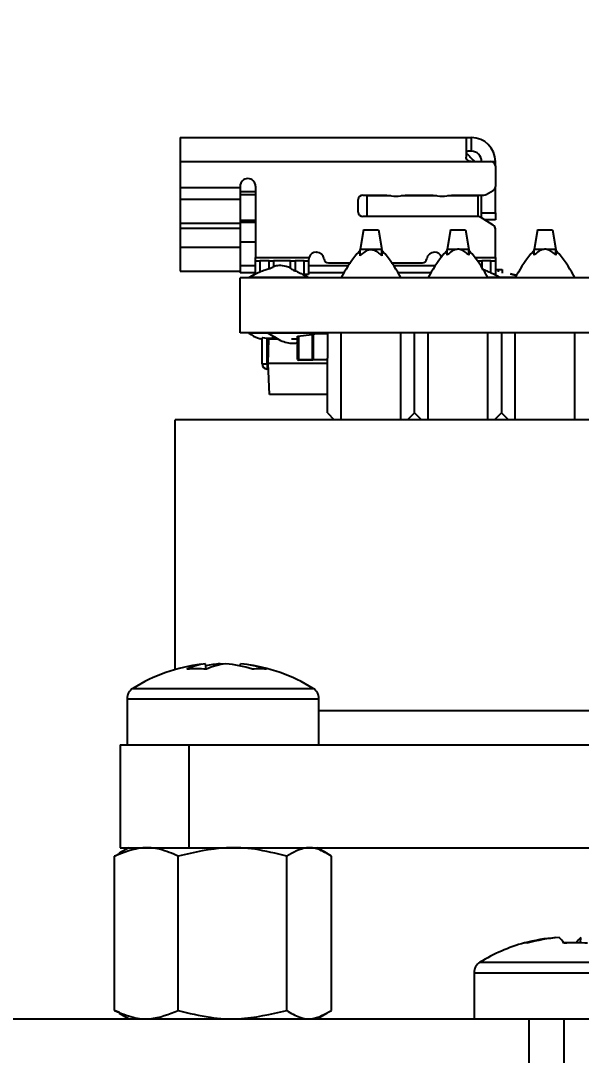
# Model space of a CAD drawing. Header units: millimetres. Extents: x 53 to 380, y 29 to 265.
# Drawn here: x 109.03 to 117.21, y 235.28 to 250.39 of the extents above; entities that cross this region are included whole.
import ezdxf

# ---------------------------------------------------------------- set-up
doc = ezdxf.new("R2010")
doc.units = ezdxf.units.MM
doc.styles.add('SLDTEXTSTYLE0', font='TXT', dxfattribs={"width": 0.75})
doc.dimstyles.new('SLDDIMSTYLE0', dxfattribs={"dimtxt": 3.5, "dimasz": 3.302, "dimexe": 0, "dimexo": 0.0625, "dimgap": 0.875, "dimtad": 1, "dimlfac": 2, "dimrnd": 1e-09, "dimzin": 4, "dimdsep": 46, "dimtxsty": 'SLDTEXTSTYLE0', "dimsah": 1, "dimcen": 0.09, "dimadec": 0, "dimazin": 1, "dimtfac": 1, "dimtofl": 0, "dimtmove": 0, "dimatfit": 3, "dimfxl": 1, "dimfrac": 2, "dimtolj": 1, "dimtzin": 12, "dimarcsym": 0})

# ---------------------------------------------------------------- blocks, each defined once
blk = doc.blocks.new('_D_1')
at = {"color": 7, "linetype": 'Continuous', "lineweight": 0, "transparency": 16777216}
for p, q in [((60.484, 230.312), (60.484, 261.932)), ((165.484, 218.312), (165.484, 261.932)), ((165.484, 260.932), (60.484, 260.932))]:
    blk.add_line(p, q, dxfattribs=at)
at = {"color": 7, "linetype": 'Continuous', "lineweight": 18, "transparency": 16777216}
for points in [[(60.484, 260.932), (63.786, 260.424), (63.786, 261.44)], [(165.484, 260.932), (162.182, 261.44), (162.182, 260.424)]]:
    blk.add_solid(points, dxfattribs=at)
at = {"color": 7, "linetype": 'Continuous', "lineweight": 18, "transparency": 16777216, "insert": (116.619, 265.443), "char_height": 3.5, "attachment_point": 1, "style": 'SLDTEXTSTYLE0'}
blk.add_mtext('210.00', dxfattribs=at)

msp = doc.modelspace()

# ---------------------------------------------------------------- linework, layer by layer
at = {"color": 7, "linetype": 'Continuous', "lineweight": 25}
for p, q in [((111.3585, 248.6816), (111.3585, 248.3316)), ((111.3585, 248.6816), (115.6085, 248.6816)), ((115.5335, 248.6735), (115.5335, 248.3966)), ((115.6085, 248.4816), (115.6085, 248.6816)), ((115.5585, 248.4316), (115.5335, 248.4316)), ((111.3585, 248.3316), (111.3585, 247.9516)), ((111.3585, 248.3316), (115.5985, 248.3316)), ((115.5985, 248.3316), (115.8935, 248.3316)), ((115.9585, 248.2666), (115.9585, 248.3316)), ((115.9585, 248.2666), (115.9585, 247.9658)), ((111.3585, 247.9516), (112.2335, 247.9516)), ((111.3585, 247.9516), (111.3585, 247.7823)), ((112.2335, 247.9691), (112.2335, 247.9516)), ((112.2335, 247.9516), (112.2335, 247.7823)), ((112.4585, 247.9691), (112.4585, 246.9316)), ((115.9585, 247.5816), (115.9585, 247.9658)), ((111.3585, 247.7823), (112.2335, 247.7823)), ((111.3585, 247.7823), (111.3585, 247.4291)), ((112.2335, 247.8941), (112.4585, 247.8941)), ((112.2335, 247.7823), (112.2335, 247.4291)), ((113.9585, 247.5916), (113.9585, 247.7766)), ((114.0235, 247.8416), (114.3752, 247.8416)), ((114.0835, 247.8316), (114.0835, 247.8416)), ((114.4312, 247.8316), (114.0835, 247.8316)), ((114.0835, 247.8316), (114.0835, 247.5316)), ((115.1062, 247.8316), (114.5858, 247.8316)), ((114.6419, 247.8416), (115.0502, 247.8416)), ((115.7085, 247.8316), (115.2608, 247.8316)), ((115.3169, 247.8416), (115.791, 247.8416)), ((115.7085, 247.8416), (115.7085, 247.8316)), ((115.7085, 247.5316), (115.7085, 247.8316)), ((115.7585, 247.5816), (115.7585, 247.8416)), ((115.8235, 247.8503), (115.926, 247.9095)), ((115.7085, 247.5266), (114.0235, 247.5266)), ((114.0835, 247.5316), (115.7085, 247.5316)), ((114.0835, 247.5266), (114.0835, 247.5316)), ((115.7085, 247.5316), (115.7085, 247.5266)), ((115.928, 247.4011), (115.743, 247.5167)), ((115.7585, 247.5816), (115.9585, 247.5816)), ((115.7585, 247.507), (115.7585, 247.5816)), ((115.9585, 247.4816), (115.7992, 247.4816)), ((115.9585, 247.5816), (115.9585, 247.4816)), ((111.3585, 247.4291), (112.2335, 247.4291)), ((111.3585, 247.4291), (111.3585, 247.3566)), ((111.3585, 247.3566), (112.2335, 247.3566)), ((111.3585, 247.3566), (111.3585, 247.0816)), ((112.2335, 247.4291), (112.2335, 247.3566)), ((112.2335, 247.3566), (112.2335, 247.1566)), ((114.0335, 247.3316), (113.9835, 247.048)), ((114.0335, 247.3316), (114.2535, 247.3316)), ((114.2535, 247.3316), (114.3035, 247.048)), ((115.3035, 247.3316), (115.2535, 247.048)), ((115.3035, 247.3316), (115.5235, 247.3316)), ((115.5235, 247.3316), (115.5735, 247.048)), ((115.9585, 246.9316), (115.9585, 247.346)), ((116.5735, 247.3316), (116.5235, 247.048)), ((116.5735, 247.3316), (116.7935, 247.3316)), ((116.7935, 247.3316), (116.8435, 247.048)), ((111.3585, 247.0816), (112.2335, 247.0816)), ((111.3585, 247.0816), (111.3585, 246.7316)), ((112.2335, 247.1566), (112.2335, 246.8066)), ((112.2335, 247.1566), (112.4585, 247.1566)), ((114.3035, 247.048), (113.9835, 247.048)), ((113.9835, 246.9564), (113.9835, 247.048)), ((114.3035, 246.9564), (114.3035, 247.048)), ((115.3917, 247.048), (115.2535, 247.048)), ((115.2535, 246.9642), (115.2535, 247.048)), ((115.5735, 247.048), (115.4354, 247.048)), ((115.5735, 246.9642), (115.5735, 247.048)), ((116.6617, 247.048), (116.5235, 247.048)), ((116.5235, 246.9642), (116.5235, 247.048)), ((116.8435, 247.048), (116.7054, 247.048)), ((116.8435, 246.9642), (116.8435, 247.048)), ((112.4585, 246.9316), (113.24, 246.9316)), ((112.4585, 246.8816), (112.4585, 246.9316)), ((112.4585, 246.6932), (112.4585, 246.8816)), ((112.4585, 246.8816), (112.5235, 246.8816)), ((112.656, 246.8816), (112.5235, 246.8816)), ((112.656, 246.8816), (112.721, 246.8816)), ((112.721, 246.8816), (112.721, 246.798)), ((112.971, 246.8816), (112.721, 246.8816)), ((112.971, 246.7736), (112.971, 246.8816)), ((112.971, 246.8816), (113.036, 246.8816)), ((113.1685, 246.8816), (113.036, 246.8816)), ((113.1685, 246.6816), (113.1685, 246.8816)), ((113.1685, 246.8816), (113.2335, 246.8816)), ((113.2335, 246.8941), (113.2335, 246.8816)), ((113.2335, 246.8816), (113.2335, 246.6816)), ((113.346, 247.0066), (113.3475, 247.0066)), ((115.0696, 247.0066), (115.071, 247.0066)), ((115.696, 246.8816), (115.761, 246.8816)), ((115.8935, 246.8816), (115.761, 246.8816)), ((115.8935, 246.8816), (115.9585, 246.8816)), ((115.9585, 246.9316), (115.9585, 246.8816)), ((115.9585, 246.8816), (115.9585, 246.6816)), ((111.3585, 246.7316), (112.2335, 246.7316)), ((112.2335, 246.8066), (112.2335, 246.7066)), ((113.5235, 246.8516), (113.8495, 246.8516)), ((114.4375, 246.8516), (114.8935, 246.8516)), ((115.9585, 246.7566), (116.0029, 246.7566)), ((116.0029, 246.7215), (116.0029, 246.7566)), ((116.0029, 246.7566), (116.0585, 246.7566)), ((116.0585, 246.7566), (116.0585, 246.7034)), ((112.4585, 246.7066), (112.2335, 246.7066)), ((133.8335, 246.6316), (112.2335, 246.6316)), ((112.2335, 245.8316), (112.2335, 246.6316)), ((112.4703, 246.6963), (112.3682, 246.6367)), ((112.3682, 246.6366), (112.4594, 246.6899)), ((112.4563, 246.6881), (112.3682, 246.6367)), ((112.3682, 246.6365), (112.3682, 246.6316)), ((112.4585, 246.6914), (112.4585, 246.6932)), ((113.1685, 246.6816), (113.1496, 246.6816)), ((113.2287, 246.6367), (113.1549, 246.6797)), ((113.2335, 246.6816), (113.1685, 246.6816)), ((113.2287, 246.6365), (113.2287, 246.6316)), ((113.755, 246.7066), (113.2335, 246.7066)), ((115.025, 246.7066), (114.5321, 246.7066)), ((114.5781, 246.6367), (114.5656, 246.6367)), ((115.8481, 246.6367), (115.8356, 246.6367)), ((116.022, 246.6365), (115.8477, 246.6366)), ((116.022, 246.6367), (115.9374, 246.6859)), ((115.9585, 246.6816), (115.947, 246.6816)), ((115.9585, 246.6769), (115.9585, 246.6693)), ((116.2493, 246.6365), (116.022, 246.6366)), ((116.022, 246.6365), (116.022, 246.6316)), ((116.2593, 246.6699), (116.1775, 246.6904)), ((116.1775, 246.6904), (116.2694, 246.6674)), ((116.2593, 246.6699), (116.1775, 246.6904)), ((133.8335, 245.8316), (112.2335, 245.8316)), ((112.3621, 245.8267), (112.3621, 245.8316)), ((112.6415, 245.8267), (112.6415, 245.8316)), ((112.6415, 245.8265), (112.8241, 245.7189)), ((112.6415, 245.8265), (112.8241, 245.7189)), ((113.2985, 245.8216), (113.2985, 245.4416)), ((113.3472, 245.8216), (113.5085, 245.8216)), ((113.3722, 245.8267), (113.3722, 245.8316)), ((113.5085, 245.8316), (113.5085, 245.4616)), ((113.7085, 244.5616), (113.7085, 245.8316)), ((114.5785, 245.8316), (113.7085, 245.8316)), ((114.5785, 244.5616), (114.5785, 245.8316)), ((114.7785, 244.6616), (114.7785, 245.8316)), ((114.9785, 244.5616), (114.9785, 245.8316)), ((115.8485, 245.8316), (114.9785, 245.8316)), ((115.8485, 244.5616), (115.8485, 245.8316)), ((116.0485, 245.8316), (116.0485, 244.6616)), ((116.2485, 244.5616), (116.2485, 245.8316)), ((117.1185, 245.8316), (116.2485, 245.8316)), ((117.1185, 244.5616), (117.1185, 245.8316)), ((112.5535, 245.3771), (112.5535, 245.7561)), ((112.6285, 245.3771), (112.6285, 245.7489)), ((112.641, 245.3816), (112.6536, 245.7416)), ((112.6536, 245.7416), (112.7856, 245.7416)), ((112.725, 245.7566), (112.7601, 245.7566)), ((112.9835, 245.7416), (113.0735, 245.7416)), ((113.0735, 245.4416), (113.0735, 245.7814)), ((112.5535, 245.3771), (112.6285, 245.3771)), ((112.629, 245.3766), (112.629, 245.3016)), ((112.6413, 245.3766), (112.629, 245.3766)), ((113.5085, 245.3816), (112.641, 245.3816)), ((112.6646, 244.9316), (112.641, 245.3816)), ((113.0835, 245.4416), (113.0735, 245.4416)), ((113.0835, 245.4416), (113.2885, 245.4416)), ((113.0835, 245.4416), (113.0835, 245.4316)), ((113.2885, 245.4316), (113.0835, 245.4316)), ((113.2885, 245.4316), (113.2885, 245.4416)), ((113.2985, 245.4416), (113.2885, 245.4416)), ((113.2985, 245.4416), (113.5085, 245.4416)), ((113.5085, 244.6616), (113.5085, 245.4616)), ((112.6452, 245.3016), (112.629, 245.3016)), ((113.5085, 244.9316), (112.6646, 244.9316)), ((113.5085, 244.6616), (113.6085, 244.5616)), ((114.6785, 244.5616), (114.7785, 244.6616)), ((114.7785, 244.6616), (114.8785, 244.5616)), ((115.9485, 244.5616), (116.0485, 244.6616)), ((116.0485, 244.6616), (116.1485, 244.5616)), ((111.2835, 240.9116), (111.2835, 244.5616)), ((134.6835, 244.5616), (111.2835, 244.5616)), ((111.7391, 240.9175), (111.7273, 240.9981)), ((111.9418, 240.9981), (111.9422, 240.9839)), ((112.2351, 240.966), (112.2398, 240.9981)), ((110.5835, 240.4849), (110.5835, 239.8116)), ((113.3835, 239.8116), (113.3835, 240.4849)), ((121.8335, 240.3116), (113.3835, 240.3116)), ((132.5835, 240.3116), (113.3835, 240.3116)), ((110.4835, 239.8116), (110.4835, 238.3116)), ((110.4835, 239.8116), (111.4835, 239.8116)), ((111.4835, 239.8116), (111.4835, 238.3116)), ((111.4835, 239.8116), (134.4835, 239.8116)), ((110.6085, 238.3116), (110.4702, 238.2317)), ((110.4835, 238.3116), (111.4835, 238.3116)), ((111.4835, 238.3116), (134.4835, 238.3116)), ((113.4969, 238.2317), (113.3585, 238.3116)), ((110.4017, 238.1875), (110.4738, 238.2255)), ((110.4017, 235.9357), (110.4017, 238.1875)), ((111.3317, 235.9357), (111.3317, 238.1875)), ((112.9136, 235.9357), (112.9136, 238.1875)), ((113.5006, 238.2296), (113.4969, 238.2317)), ((113.5654, 235.9357), (113.5654, 238.1875)), ((116.843, 236.9981), (116.8434, 236.9942)), ((117.2002, 236.9218), (117.2071, 236.9981)), ((115.6483, 236.4849), (115.6483, 235.8116)), ((110.4735, 235.9056), (110.4017, 235.9357)), ((110.4665, 235.8936), (110.6085, 235.8116)), ((113.3585, 235.8116), (113.5006, 235.8936)), ((75.4835, 235.8116), (116.4472, 235.8116)), ((116.4472, 235.8116), (116.4472, 234.3116)), ((116.4472, 235.8116), (116.9602, 235.8116)), ((116.9602, 235.8116), (116.9602, 234.3116)), ((116.9602, 235.8116), (188.9835, 235.8116))]:
    msp.add_line(p, q, dxfattribs=at)
at = {"color": 8, "linetype": 'Continuous', "lineweight": 25}
for p, q in [((115.8935, 248.3316), (115.9585, 248.3316)), ((112.4585, 247.8441), (112.2335, 247.8441)), ((112.2335, 247.4739), (112.4585, 247.4739)), ((112.4585, 247.443), (112.2335, 247.443)), ((112.5235, 246.8816), (112.5235, 246.72)), ((112.656, 246.7686), (112.656, 246.8816)), ((113.036, 246.8816), (113.036, 246.7364)), ((115.6554, 246.9316), (115.9585, 246.9316)), ((115.761, 246.8816), (115.761, 246.7695)), ((115.8935, 246.707), (115.8935, 246.8816)), ((112.4585, 246.8066), (112.2335, 246.8066)), ((113.8202, 246.8066), (113.2335, 246.8066)), ((115.0902, 246.8066), (114.4669, 246.8066)), ((113.2885, 245.4416), (113.2885, 245.8091)), ((112.5606, 245.7561), (112.5535, 245.7561)), ((113.0835, 245.7819), (113.0835, 245.4416)), ((110.6689, 240.638), (113.2982, 240.638)), ((110.5835, 240.4849), (113.3835, 240.4849)), ((115.7337, 236.638), (118.363, 236.638)), ((115.6483, 236.4849), (118.4483, 236.4849))]:
    msp.add_line(p, q, dxfattribs=at)
at = {"color": 7, "linetype": 'Continuous', "lineweight": 25, "flags": 128}
msp.add_lwpolyline([(111.9835, 240.9919), (111.9773, 240.993), (111.9418, 240.9981)], dxfattribs=at)
at = {"color": 7, "linetype": 'Continuous', "lineweight": 25}
for centre, radius, start, end in [((115.6085, 248.3316), 0.35, 360, 90), ((115.6085, 248.3316), 0.15, 360, 90), ((115.8935, 248.2666), 0.065, 0, 90), ((112.346, 247.9691), 0.1125, 90, 180), ((112.346, 247.9691), 0.1125, 0, 90), ((115.8935, 247.9658), 0.065, 300, 0), ((114.0235, 247.7766), 0.065, 90, 180), ((114.5085, 248.4266), 0.6, 257.16143, 282.83857), ((115.1835, 248.4266), 0.6, 257.16143, 282.83857), ((115.791, 247.9066), 0.065, 270, 300), ((114.0235, 247.5916), 0.065, 180, 270), ((115.7085, 247.4616), 0.065, 58, 90), ((115.8935, 247.346), 0.065, 0, 58), ((113.346, 246.8941), 0.1125, 90, 160.52878), ((113.3475, 246.8941), 0.1125, 7.28244, 90), ((113.5235, 246.9166), 0.065, 187.28244, 270), ((114.8935, 246.9166), 0.065, 270, 352.71756), ((115.0696, 246.8941), 0.1125, 90, 172.71756), ((115.071, 246.8941), 0.1125, 19.47122, 90), ((112.629, 245.3771), 0.0755, 180, 270), ((112.629, 245.3771), 0.0005, 180, 270), ((113.0835, 245.4416), 0.01, 180, 270), ((113.2885, 245.4416), 0.01, 270, 0), ((111.9835, 238.5116), 2.5, 97.19343, 121.7263), ((111.8387, 240.1347), 0.8705, 97.35145, 115.97516), ((112.0969, 239.2805), 1.7245, 95.15996, 102.21728), ((112.1536, 240.0089), 0.9975, 97.39338, 114.39781), ((111.8655, 239.2498), 1.7556, 71.77561, 84.7803), ((112.0923, 239.374), 1.6308, 71.14962, 84.81073), ((111.9835, 238.5116), 2.5, 58.2737, 82.80657), ((111.5995, 239.0227), 1.9, 85.71131, 94.28869), ((112.5169, 239.9365), 0.9862, 84.04483, 95.95517), ((110.7635, 240.4849), 0.18, 121.7263, 180), ((113.2035, 240.4849), 0.18, 0, 58.2737), ((117.0483, 234.5116), 2.5, 105.43924, 121.7263), ((117.0238, 234.5485), 2.4562, 94.22193, 105.33451), ((116.3964, 236.8742), 0.0485, 62.71725, 117.28275), ((117.073, 234.5157), 2.4892, 94.22719, 105.24147), ((116.7688, 236.8261), 0.2102, 25.71689, 54.91602), ((116.9643, 234.067), 2.8557, 88.31353, 90.18614), ((117.1318, 234.0843), 2.8383, 86.492, 93.508), ((117.3279, 236.8261), 0.2102, 125.08476, 154.28311), ((115.8283, 236.4849), 0.18, 121.7263, 180)]:
    msp.add_arc(centre, radius, start, end, dxfattribs=at)
for points, knots in [([(115.5335, 248.6735), (115.5346, 248.6753), (115.5368, 248.6791), (115.554, 248.6812), (115.5789, 248.6816), (115.5986, 248.6816), (115.6085, 248.6816)], [0, 0, 0, 0, 0.25030593, 0.49956497, 0.74892827, 1, 1, 1, 1]), ([(115.6085, 248.4816), (115.6034, 248.4816), (115.5933, 248.4816), (115.5788, 248.4815), (115.5655, 248.4811), (115.5541, 248.48), (115.5449, 248.4778), (115.5383, 248.4742), (115.5342, 248.4689), (115.5338, 248.464), (115.5335, 248.4615)], [0, 0, 0, 0, 0.1258694, 0.2513407, 0.3757558, 0.4994571, 0.6222749, 0.7434396, 0.8678389, 1, 1, 1, 1]), ([(115.5985, 248.3316), (115.5899, 248.3325), (115.5728, 248.3343), (115.5515, 248.3498), (115.5361, 248.3711), (115.5344, 248.3881), (115.5335, 248.3966)], [0, 0, 0, 0, 0.2507662, 0.4995351, 0.749075, 1, 1, 1, 1]), ([(115.6585, 248.3316), (115.6446, 248.3455), (115.6169, 248.3732), (115.5856, 248.4045), (115.5681, 248.422), (115.56, 248.4301), (115.559, 248.4311), (115.5585, 248.4316)], [0, 0, 0, 0, 0.31011598, 0.61612148, 0.75889729, 0.88602072, 1, 1, 1, 1]), ([(113.9855, 247.0341), (113.9646, 247.0114), (113.8524, 246.8901), (113.7704, 246.7455), (113.7038, 246.628)], [0, 0, 0, 0, 0.187058, 1, 1, 1, 1]), ([(114.3035, 246.9564), (114.2844, 246.9739), (114.2489, 247.0064), (114.1875, 247.0386), (114.1184, 247.0444), (114.0467, 247.014), (114.0058, 246.9767), (113.9835, 246.9564)], [0, 0, 0, 0, 0.21026619, 0.3899062, 0.55198685, 0.75567332, 1, 1, 1, 1]), ([(113.9835, 246.9564), (113.9835, 246.9733), (113.9835, 247.0047), (113.9835, 247.0354), (113.9835, 247.0358), (113.9835, 247.0359)], [0, 0, 0, 0, 0.4195077, 0.7792114, 1, 1, 1, 1]), ([(114.5833, 246.628), (114.5167, 246.7456), (114.4347, 246.8901), (114.3225, 247.0114), (114.3015, 247.0341)], [0, 0, 0, 0, 0.8129802, 1, 1, 1, 1]), ([(114.3035, 247.0359), (114.3035, 247.0367), (114.3035, 247.0402), (114.3035, 247.0113), (114.3035, 246.9757), (114.3035, 246.9564)], [0, 0, 0, 0, 0.1054596, 0.51335869, 1, 1, 1, 1]), ([(115.2554, 247.0339), (115.2344, 247.0113), (115.1223, 246.89), (115.0404, 246.7455), (114.9738, 246.628)], [0, 0, 0, 0, 0.1866105, 1, 1, 1, 1]), ([(115.5735, 246.9642), (115.5544, 246.9819), (115.5189, 247.0147), (115.4576, 247.0473), (115.3883, 247.0533), (115.3166, 247.0224), (115.2758, 246.9847), (115.2535, 246.9642)], [0, 0, 0, 0, 0.2106677, 0.3902233, 0.5518273, 0.7552447, 1, 1, 1, 1]), ([(115.2535, 246.9642), (115.2535, 246.9802), (115.2535, 247.0101), (115.2535, 247.0373), (115.2535, 247.036), (115.2535, 247.0356)], [0, 0, 0, 0, 0.4373511, 0.8128706, 1, 1, 1, 1]), ([(115.8533, 246.628), (115.7867, 246.7456), (115.7046, 246.8903), (115.5922, 247.0117), (115.5711, 247.0346)], [0, 0, 0, 0, 0.8119863, 1, 1, 1, 1]), ([(115.5735, 247.0368), (115.5735, 247.0373), (115.5735, 247.0417), (115.5735, 247.0163), (115.5735, 246.9825), (115.5735, 246.9642)], [0, 0, 0, 0, 0.06555467, 0.49272807, 1, 1, 1, 1]), ([(116.5254, 247.0339), (116.5044, 247.0113), (116.3923, 246.89), (116.3104, 246.7455), (116.2438, 246.628)], [0, 0, 0, 0, 0.1866116, 1, 1, 1, 1]), ([(116.8435, 246.9642), (116.8244, 246.9819), (116.7889, 247.0147), (116.7276, 247.0473), (116.6583, 247.0533), (116.5866, 247.0224), (116.5458, 246.9847), (116.5235, 246.9642)], [0, 0, 0, 0, 0.2106677, 0.3902233, 0.5518273, 0.7552447, 1, 1, 1, 1]), ([(116.5235, 246.9642), (116.5235, 246.9802), (116.5235, 247.0101), (116.5235, 247.0373), (116.5235, 247.036), (116.5235, 247.0356)], [0, 0, 0, 0, 0.4373511, 0.8128706, 1, 1, 1, 1]), ([(117.1233, 246.628), (117.0567, 246.7456), (116.9746, 246.8903), (116.8622, 247.0117), (116.8411, 247.0346)], [0, 0, 0, 0, 0.8119863, 1, 1, 1, 1]), ([(116.8435, 247.0368), (116.8435, 247.0373), (116.8435, 247.0417), (116.8435, 247.0163), (116.8435, 246.9825), (116.8435, 246.9642)], [0, 0, 0, 0, 0.06555467, 0.49272807, 1, 1, 1, 1]), ([(113.24, 246.9316), (113.2388, 246.928), (113.2366, 246.9211), (113.2347, 246.911), (113.2337, 246.9017), (113.2336, 246.8967), (113.2335, 246.8941)], [0, 0, 0, 0, 0.2592738, 0.5044034, 0.7472716, 1, 1, 1, 1]), ([(112.4585, 246.6932), (112.4588, 246.6931), (112.4592, 246.6929), (112.4631, 246.6942), (112.4694, 246.6966), (112.4803, 246.7011), (112.4984, 246.7088), (112.5146, 246.716), (112.5235, 246.72)], [0, 0, 0, 0, 0.1156898, 0.2370738, 0.3652206, 0.5010308, 0.7253785, 1, 1, 1, 1]), ([(112.5235, 246.72), (112.548, 246.7308), (112.5912, 246.7499), (112.6365, 246.7629), (112.656, 246.7686)], [0, 0, 0, 0, 0.5679111, 1, 1, 1, 1]), ([(112.656, 246.7686), (112.6626, 246.7705), (112.6739, 246.7737), (112.6894, 246.779), (112.7018, 246.784), (112.7113, 246.7889), (112.7191, 246.7938), (112.7203, 246.7964), (112.721, 246.798)], [0, 0, 0, 0, 0.19144176, 0.33107412, 0.49974718, 0.64904269, 0.78224471, 1, 1, 1, 1]), ([(112.721, 246.8045), (112.722, 246.805), (112.7233, 246.8056), (112.7364, 246.8047), (112.7397, 246.8044)], [0, 0, 0, 0, 0.7430398, 1, 1, 1, 1]), ([(112.721, 246.798), (112.721, 246.7998), (112.721, 246.8029), (112.721, 246.804), (112.721, 246.8045)], [0, 0, 0, 0, 0.5617413, 1, 1, 1, 1]), ([(112.971, 246.7767), (112.9496, 246.7847), (112.8943, 246.8053), (112.8094, 246.8159), (112.7491, 246.8065), (112.7245, 246.8027)], [0, 0, 0, 0, 0.2730297, 0.7037379, 1, 1, 1, 1]), ([(112.9501, 246.7838), (112.9501, 246.7838), (112.9592, 246.7827), (112.9682, 246.7807), (112.9702, 246.7796), (112.971, 246.7791)], [0, 0, 0, 0, 0.0033391, 0.5863574, 1, 1, 1, 1]), ([(112.971, 246.7791), (112.971, 246.7785), (112.971, 246.7776), (112.971, 246.7748), (112.971, 246.7736)], [0, 0, 0, 0, 0.558647, 1, 1, 1, 1]), ([(112.971, 246.7736), (112.9719, 246.772), (112.9732, 246.7694), (112.9814, 246.7635), (112.9926, 246.7566), (113.011, 246.747), (113.0277, 246.7399), (113.036, 246.7364)], [0, 0, 0, 0, 0.22447449, 0.35583215, 0.5001198, 0.74978721, 1, 1, 1, 1]), ([(113.036, 246.7364), (113.061, 246.7254), (113.106, 246.7055), (113.1492, 246.6818), (113.1685, 246.6712)], [0, 0, 0, 0, 0.5529263, 1, 1, 1, 1]), ([(115.761, 246.7606), (115.786, 246.7522), (115.8312, 246.7368), (115.8742, 246.7162), (115.8935, 246.707)], [0, 0, 0, 0, 0.5520293, 1, 1, 1, 1]), ([(113.2287, 246.6365), (113.0681, 246.6366), (112.7812, 246.6367), (112.4944, 246.6366), (112.3682, 246.6365)], [0, 0, 0, 0, 0.5599996, 1, 1, 1, 1]), ([(113.1685, 246.6712), (113.1759, 246.6671), (113.1884, 246.6603), (113.2056, 246.6503), (113.2196, 246.6423), (113.2258, 246.6384), (113.2287, 246.6367)], [0, 0, 0, 0, 0.2987793, 0.5031314, 0.7678371, 1, 1, 1, 1]), ([(113.7215, 246.6367), (113.7163, 246.6367), (113.6974, 246.6367), (113.7343, 246.6367), (113.8276, 246.6367), (113.9731, 246.6367), (114.0867, 246.6367), (114.1435, 246.6367)], [0, 0, 0, 0, 0.0863874, 0.3147906, 0.5431929, 0.7715964, 1, 1, 1, 1]), ([(114.1435, 246.6367), (114.2006, 246.6367), (114.3146, 246.6367), (114.4571, 246.6367), (114.5487, 246.6367), (114.5609, 246.6367), (114.5656, 246.6367)], [0, 0, 0, 0, 0.2761092, 0.5522198, 0.8283298, 1, 1, 1, 1]), ([(114.9915, 246.6367), (114.9863, 246.6367), (114.9674, 246.6367), (115.0043, 246.6367), (115.0976, 246.6367), (115.2431, 246.6367), (115.3567, 246.6367), (115.4135, 246.6367)], [0, 0, 0, 0, 0.0863868, 0.3147901, 0.543193, 0.7715962, 1, 1, 1, 1]), ([(115.4135, 246.6367), (115.4706, 246.6367), (115.5846, 246.6367), (115.7271, 246.6367), (115.8187, 246.6367), (115.8309, 246.6367), (115.8356, 246.6367)], [0, 0, 0, 0, 0.2761094, 0.5522196, 0.8283302, 1, 1, 1, 1]), ([(115.8935, 246.707), (115.9025, 246.7027), (115.9187, 246.6949), (115.9367, 246.6864), (115.9476, 246.6813), (115.954, 246.6784), (115.9578, 246.6768), (115.9583, 246.6769), (115.9585, 246.6769)], [0, 0, 0, 0, 0.27797495, 0.4986436, 0.63586704, 0.76448247, 0.88546785, 1, 1, 1, 1]), ([(116.249, 246.6367), (116.2555, 246.6367), (116.2686, 246.6367), (116.3691, 246.6367), (116.5127, 246.6367), (116.6266, 246.6367), (116.6835, 246.6367)], [0, 0, 0, 0, 0.2499391, 0.4999598, 0.749979, 1, 1, 1, 1]), ([(116.6835, 246.6367), (116.7403, 246.6367), (116.854, 246.6367), (116.9995, 246.6367), (117.0928, 246.6367), (117.1296, 246.6367), (117.1108, 246.6367), (117.1056, 246.6367)], [0, 0, 0, 0, 0.2284022, 0.4568029, 0.6852049, 0.9136064, 1, 1, 1, 1]), ([(112.6415, 245.8266), (112.6303, 245.8266), (112.5372, 245.8265), (112.4441, 245.8266), (112.3621, 245.8267)], [0, 0, 0, 0, 0.1200019, 1, 1, 1, 1]), ([(112.3621, 245.8265), (112.4067, 245.7961), (112.4659, 245.7557), (112.5354, 245.7437), (112.5525, 245.7407)], [0, 0, 0, 0, 0.7537737, 1, 1, 1, 1]), ([(113.3722, 245.8267), (113.2358, 245.8266), (112.9922, 245.8265), (112.7486, 245.8266), (112.6415, 245.8267)], [0, 0, 0, 0, 0.5600006, 1, 1, 1, 1]), ([(113.0735, 245.7814), (113.1295, 245.7865), (113.2299, 245.7956), (113.3285, 245.8171), (113.3722, 245.8266)], [0, 0, 0, 0, 0.5568375, 1, 1, 1, 1]), ([(112.7543, 245.7685), (112.7413, 245.7635), (112.6778, 245.7388), (112.6086, 245.7492), (112.5535, 245.7574)], [0, 0, 0, 0, 0.2042489, 1, 1, 1, 1]), ([(112.8241, 245.7189), (112.8542, 245.7073), (112.9128, 245.6845), (112.9989, 245.6728), (113.0516, 245.6812), (113.0738, 245.6848)], [0, 0, 0, 0, 0.3770507, 0.7363209, 1, 1, 1, 1]), ([(113.0735, 245.6875), (113.0735, 245.6859), (113.0735, 245.6767), (113.0735, 245.7128), (113.0735, 245.7579), (113.0735, 245.7814)], [0, 0, 0, 0, 0.0880928, 0.5252246, 1, 1, 1, 1]), ([(111.3317, 238.1875), (111.2415, 238.2263), (111.0721, 238.2994), (110.7553, 238.3289), (110.5385, 238.2422), (110.4017, 238.1875)], [0, 0, 0, 0, 0.2956531, 0.5552835, 1, 1, 1, 1]), ([(112.9136, 238.1875), (112.7602, 238.2263), (112.472, 238.2994), (111.9333, 238.3289), (111.5645, 238.2422), (111.3317, 238.1875)], [0, 0, 0, 0, 0.2956527, 0.5552831, 1, 1, 1, 1]), ([(113.5654, 238.1875), (113.5022, 238.2263), (113.3835, 238.2994), (113.1614, 238.3289), (113.0095, 238.2422), (112.9136, 238.1875)], [0, 0, 0, 0, 0.2956529, 0.5552835, 1, 1, 1, 1]), ([(110.4017, 235.9357), (110.4919, 235.8969), (110.6613, 235.8238), (110.978, 235.7943), (111.1948, 235.881), (111.3317, 235.9357)], [0, 0, 0, 0, 0.2956526, 0.5552831, 1, 1, 1, 1]), ([(111.3317, 235.9357), (111.4851, 235.8969), (111.7732, 235.8238), (112.312, 235.7943), (112.6807, 235.881), (112.9136, 235.9357)], [0, 0, 0, 0, 0.2956527, 0.5552837, 1, 1, 1, 1]), ([(112.9136, 235.9357), (112.9768, 235.8969), (113.0955, 235.8238), (113.3175, 235.7943), (113.4695, 235.881), (113.5654, 235.9357)], [0, 0, 0, 0, 0.29565271, 0.55528301, 1, 1, 1, 1])]:
    msp.add_open_spline(points, degree=3, knots=knots, dxfattribs=at)

# ---------------------------------------------------------------- dimensions: what is measured, and where the dimension line sits
at = {"color": 7, "linetype": 'Continuous', "lineweight": 18}
dim = msp.add_linear_dim(base=(60.4835, 260.9316), p1=(165.4838, 217.3116), p2=(60.4835, 229.3116), dimstyle='SLDDIMSTYLE0', dxfattribs=at)
dim.commit()
dim.dimension.update_dxf_attribs({"geometry": '_D_1', "text_midpoint": (123.7305, 260.9316), "dimtype": 160})

doc.saveas('drawing.dxf')
